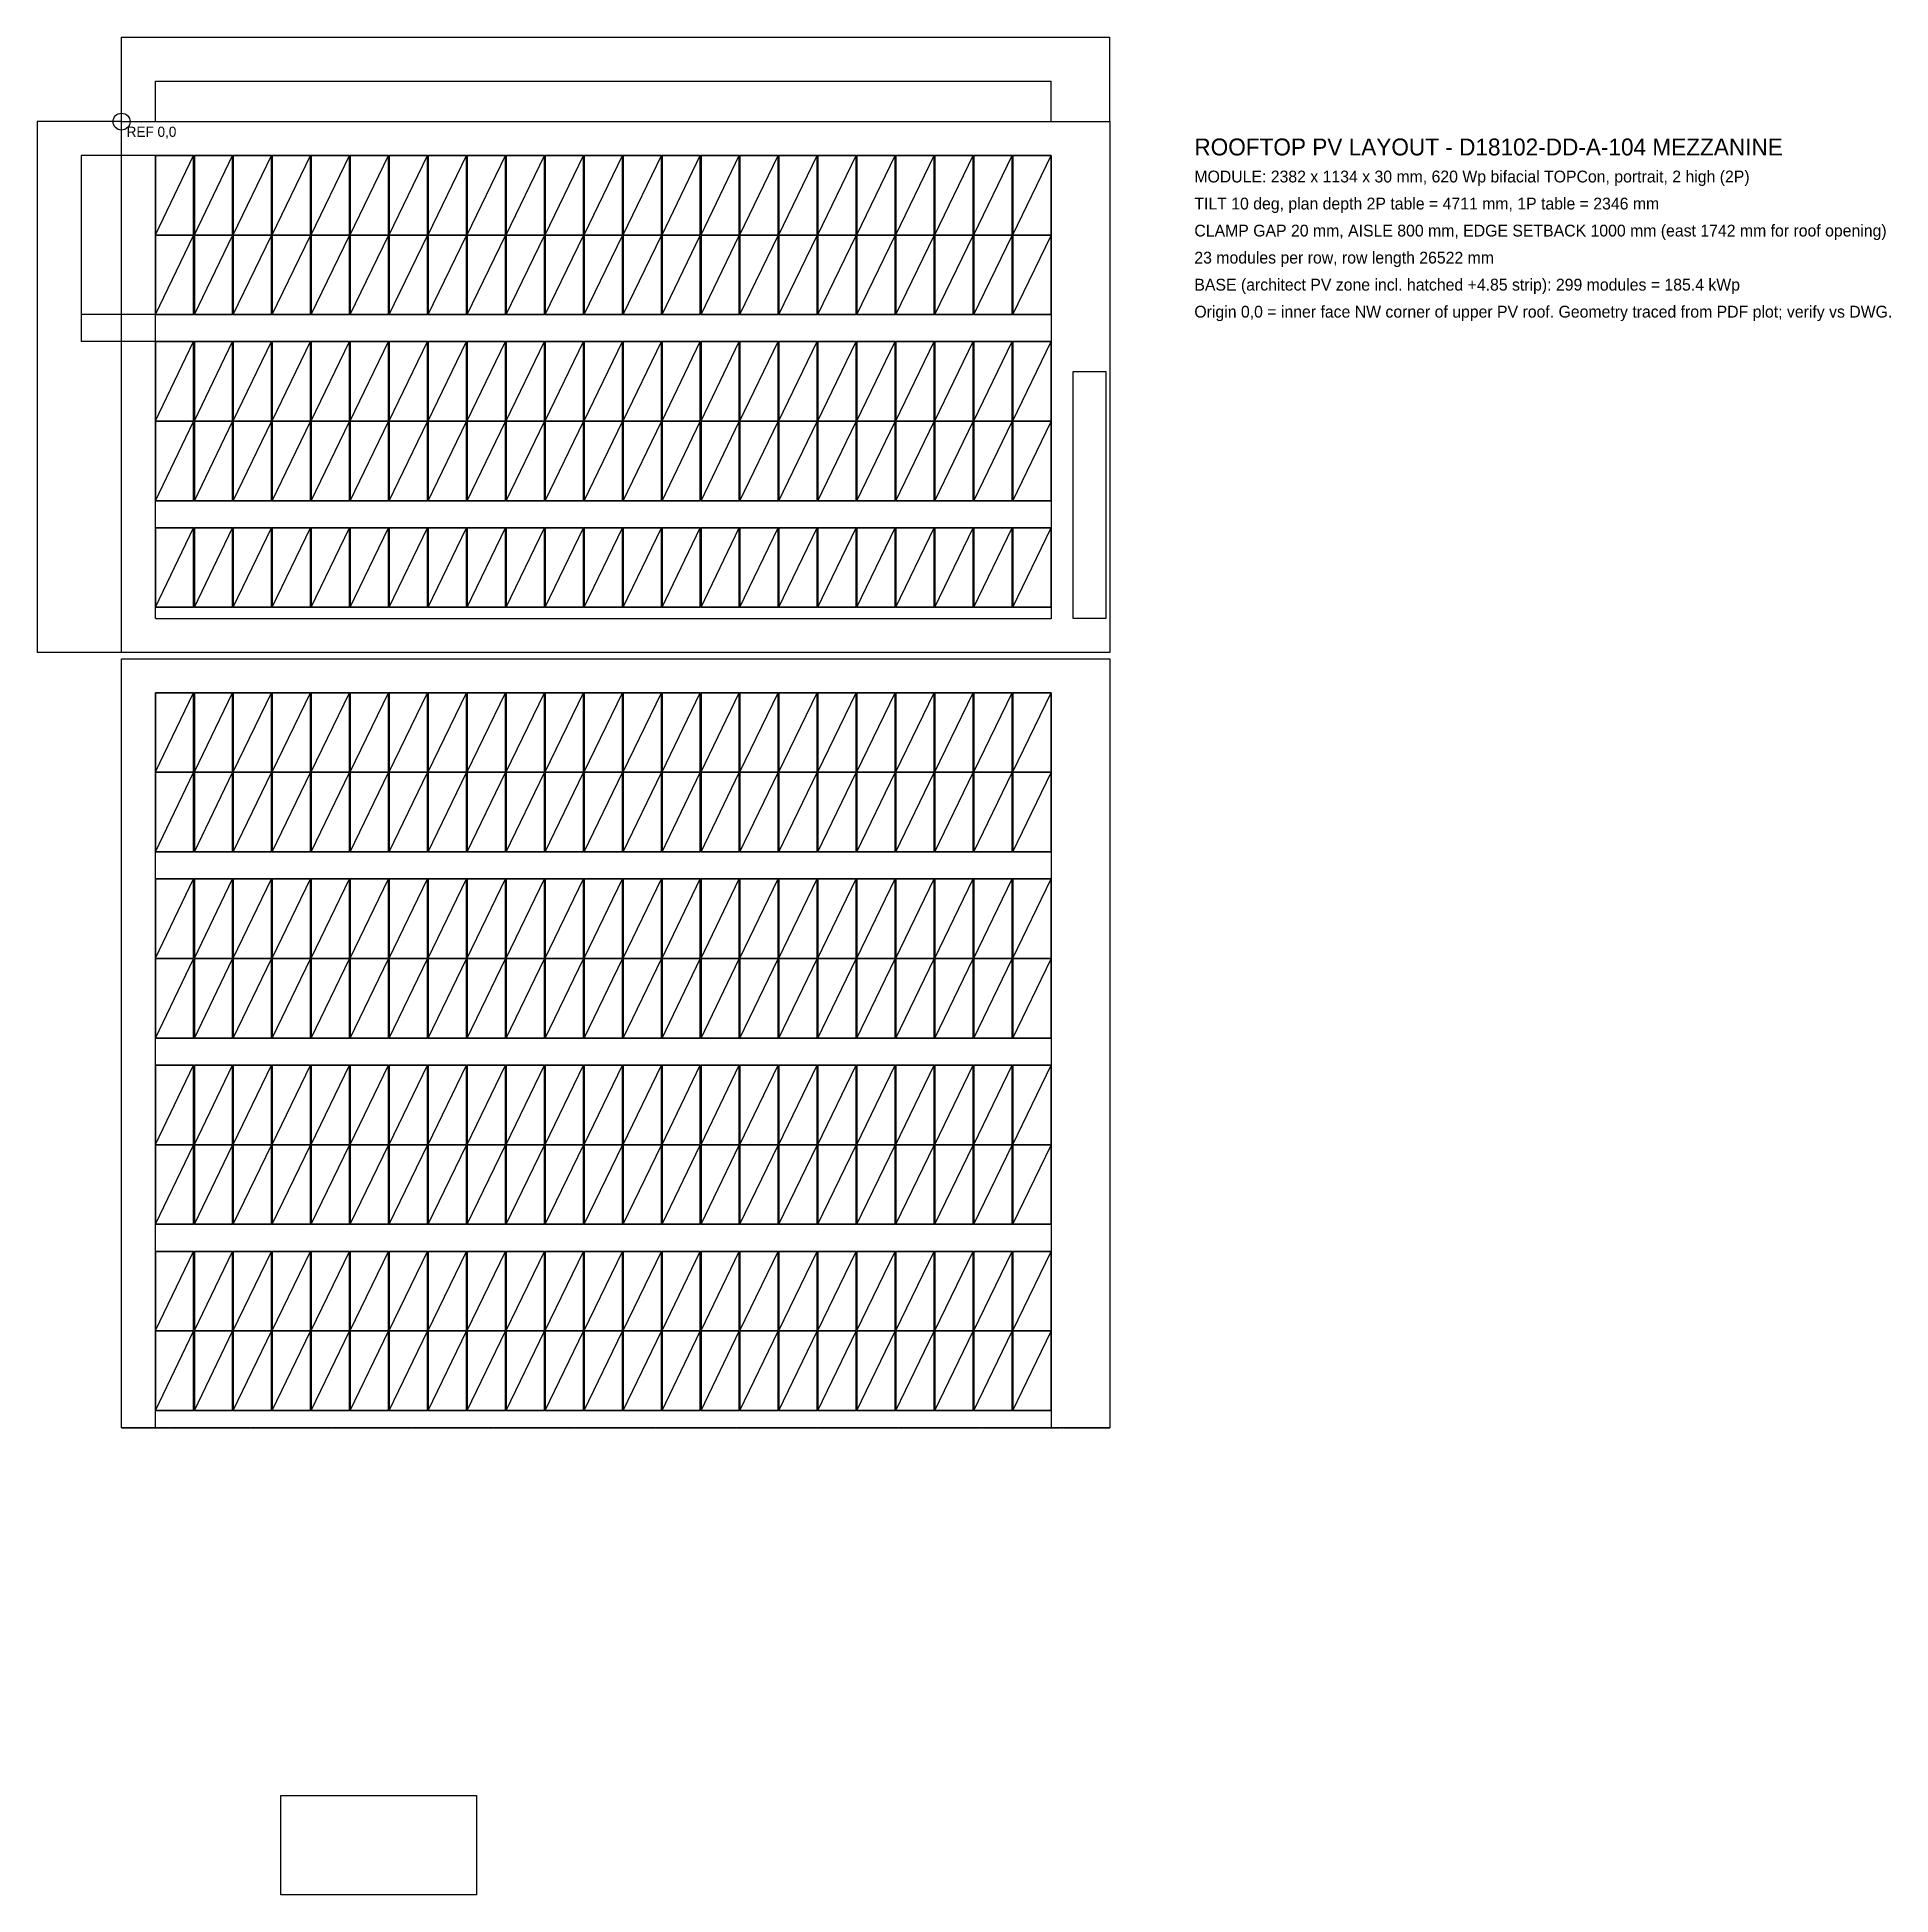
# Model space of a CAD drawing. Header units: millimetres. Extents: x -2500 to 52387, y -52483 to 2500.
import ezdxf

# ---------------------------------------------------------------- set-up
doc = ezdxf.new("R2010")
doc.units = ezdxf.units.MM
doc.linetypes.add('DASHDOT', pattern=[3.556, 2.54, -0.508, 0, -0.508])
doc.linetypes.add('DASHED', pattern=[1.524, 1.27, -0.254])
for name, color, linetype in [('PV-DIM', 2, 'Continuous'), ('PV-MODULE', 5, 'Continuous'), ('PV-OBSTRUCTION', 6, 'Continuous'), ('PV-ROOF-REF', 8, 'Continuous'), ('PV-SETBACK', 1, 'DASHED'), ('PV-TABLE', 3, 'Continuous'), ('PV-TEXT', 7, 'Continuous')]:
    doc.layers.add(name, color=color, linetype=linetype)
doc.styles.add('OpenSansCondensed-Light', font='OpenSansCondensed-Light.ttf')
doc.dimstyles.new('EZDXF', dxfattribs={"dimtxt": 0.25, "dimasz": 0.175, "dimexe": 0.375, "dimexo": 0.125, "dimgap": 0.1, "dimtad": 1, "dimlfac": 100, "dimzin": 12, "dimdsep": 46, "dimtxsty": 'OpenSansCondensed-Light', "dimblk": 'ARCHTICK', "dimcen": 2.5, "dimazin": 3, "dimtfac": 0.5, "dimtmove": 2, "dimatfit": 3})

# ---------------------------------------------------------------- blocks, each defined once
blk = doc.blocks.new('PV_MOD_620W')
blk.add_line((0, 0), (1134, 2346))
blk.add_lwpolyline([(0, 0), (1134, 0), (1134, 2346), (0, 2346)], close=True)
blk = doc.blocks.new('_ARCHTICK')
at = {"color": 0, "linetype": 'BYBLOCK', "const_width": 0.15}
blk.add_lwpolyline([(-0.5, -0.5), (0.5, 0.5)], dxfattribs=at)

msp = doc.modelspace()

# ---------------------------------------------------------------- linework, layer by layer
at = {"layer": 'PV-OBSTRUCTION'}
for points in [[(28179, -7393.5), (29140, -7393.5), (29140, -14709.5), (28179, -14709.5)], [(4712, -49538), (10509, -49538), (10509, -52483), (4712, -52483)]]:
    msp.add_lwpolyline(points, close=True, dxfattribs=at)
at = {"layer": 'PV-ROOF-REF', "linetype": 'DASHDOT'}
msp.add_line((0, -38657), (29264, -38657), dxfattribs=at)
at = {"layer": 'PV-ROOF-REF'}
for points in [[(0, 0), (29264, 0), (29264, -15717), (0, -15717)], [(0, -15903), (29264, -15903), (29264, -38657), (0, -38657)]]:
    msp.add_lwpolyline(points, close=True, dxfattribs=at)
at = {"layer": 'PV-SETBACK'}
for points in [[(1000, -1000), (27522, -1000), (27522, -14717), (1000, -14717)], [(1000, -16903), (27522, -16903), (27522, -38657), (1000, -38657)]]:
    msp.add_lwpolyline(points, close=True, dxfattribs=at)
at = {"layer": 'PV-TABLE'}
for points in [[(1000, -1000), (27522, -1000), (27522, -5711.32029), (1000, -5711.32029)], [(1000, -6511.32029), (27522, -6511.32029), (27522, -11222.64058), (1000, -11222.64058)], [(1000, -12022.64058), (27522, -12022.64058), (27522, -14368.45265), (1000, -14368.45265)], [(1000, -16903), (27522, -16903), (27522, -21614.32029), (1000, -21614.32029)], [(1000, -22414.32029), (27522, -22414.32029), (27522, -27125.64058), (1000, -27125.64058)], [(1000, -27925.64058), (27522, -27925.64058), (27522, -32636.96087), (1000, -32636.96087)], [(1000, -33436.96087), (27522, -33436.96087), (27522, -38148.28116), (1000, -38148.28116)]]:
    msp.add_lwpolyline(points, close=True, dxfattribs=at)
at = {"layer": 'PV-TEXT'}
msp.add_circle((0, 0), 250, dxfattribs=at)

# ---------------------------------------------------------------- block references
at = {"layer": 'PV-MODULE'}
for p in [(1000, -3345.81207), (2154, -3345.81207), (3308, -3345.81207), (4462, -3345.81207), (5616, -3345.81207), (6770, -3345.81207), (7924, -3345.81207), (9078, -3345.81207), (10232, -3345.81207), (11386, -3345.81207), (12540, -3345.81207), (13694, -3345.81207), (14848, -3345.81207), (16002, -3345.81207), (17156, -3345.81207), (18310, -3345.81207), (19464, -3345.81207), (20618, -3345.81207), (21772, -3345.81207), (22926, -3345.81207), (24080, -3345.81207), (25234, -3345.81207), (26388, -3345.81207), (1000, -5711.32029), (2154, -5711.32029), (3308, -5711.32029), (4462, -5711.32029), (5616, -5711.32029), (6770, -5711.32029), (7924, -5711.32029), (9078, -5711.32029), (10232, -5711.32029), (11386, -5711.32029), (12540, -5711.32029), (13694, -5711.32029), (14848, -5711.32029), (16002, -5711.32029), (17156, -5711.32029), (18310, -5711.32029), (19464, -5711.32029), (20618, -5711.32029), (21772, -5711.32029), (22926, -5711.32029), (24080, -5711.32029), (25234, -5711.32029), (26388, -5711.32029), (1000, -8857.13236), (2154, -8857.13236), (3308, -8857.13236), (4462, -8857.13236), (5616, -8857.13236), (6770, -8857.13236), (7924, -8857.13236), (9078, -8857.13236), (10232, -8857.13236), (11386, -8857.13236), (12540, -8857.13236), (13694, -8857.13236), (14848, -8857.13236), (16002, -8857.13236), (17156, -8857.13236), (18310, -8857.13236), (19464, -8857.13236), (20618, -8857.13236), (21772, -8857.13236), (22926, -8857.13236), (24080, -8857.13236), (25234, -8857.13236), (26388, -8857.13236), (1000, -11222.64058), (2154, -11222.64058), (3308, -11222.64058), (4462, -11222.64058), (5616, -11222.64058), (6770, -11222.64058), (7924, -11222.64058), (9078, -11222.64058), (10232, -11222.64058), (11386, -11222.64058), (12540, -11222.64058), (13694, -11222.64058), (14848, -11222.64058), (16002, -11222.64058), (17156, -11222.64058), (18310, -11222.64058), (19464, -11222.64058), (20618, -11222.64058), (21772, -11222.64058), (22926, -11222.64058), (24080, -11222.64058), (25234, -11222.64058), (26388, -11222.64058), (1000, -14368.45265), (2154, -14368.45265), (3308, -14368.45265), (4462, -14368.45265), (5616, -14368.45265), (6770, -14368.45265), (7924, -14368.45265), (9078, -14368.45265), (10232, -14368.45265), (11386, -14368.45265), (12540, -14368.45265), (13694, -14368.45265), (14848, -14368.45265), (16002, -14368.45265), (17156, -14368.45265), (18310, -14368.45265), (19464, -14368.45265), (20618, -14368.45265), (21772, -14368.45265), (22926, -14368.45265), (24080, -14368.45265), (25234, -14368.45265), (26388, -14368.45265), (1000, -19248.81207), (2154, -19248.81207), (3308, -19248.81207), (4462, -19248.81207), (5616, -19248.81207), (6770, -19248.81207), (7924, -19248.81207), (9078, -19248.81207), (10232, -19248.81207), (11386, -19248.81207), (12540, -19248.81207), (13694, -19248.81207), (14848, -19248.81207), (16002, -19248.81207), (17156, -19248.81207), (18310, -19248.81207), (19464, -19248.81207), (20618, -19248.81207), (21772, -19248.81207), (22926, -19248.81207), (24080, -19248.81207), (25234, -19248.81207), (26388, -19248.81207), (1000, -21614.32029), (2154, -21614.32029), (3308, -21614.32029), (4462, -21614.32029), (5616, -21614.32029), (6770, -21614.32029), (7924, -21614.32029), (9078, -21614.32029), (10232, -21614.32029), (11386, -21614.32029), (12540, -21614.32029), (13694, -21614.32029), (14848, -21614.32029), (16002, -21614.32029), (17156, -21614.32029), (18310, -21614.32029), (19464, -21614.32029), (20618, -21614.32029), (21772, -21614.32029), (22926, -21614.32029), (24080, -21614.32029), (25234, -21614.32029), (26388, -21614.32029), (1000, -24760.13236), (2154, -24760.13236), (3308, -24760.13236), (4462, -24760.13236), (5616, -24760.13236), (6770, -24760.13236), (7924, -24760.13236), (9078, -24760.13236), (10232, -24760.13236), (11386, -24760.13236), (12540, -24760.13236), (13694, -24760.13236), (14848, -24760.13236), (16002, -24760.13236), (17156, -24760.13236), (18310, -24760.13236), (19464, -24760.13236), (20618, -24760.13236), (21772, -24760.13236), (22926, -24760.13236), (24080, -24760.13236), (25234, -24760.13236), (26388, -24760.13236), (1000, -27125.64058), (2154, -27125.64058), (3308, -27125.64058), (4462, -27125.64058), (5616, -27125.64058), (6770, -27125.64058), (7924, -27125.64058), (9078, -27125.64058), (10232, -27125.64058), (11386, -27125.64058), (12540, -27125.64058), (13694, -27125.64058), (14848, -27125.64058), (16002, -27125.64058), (17156, -27125.64058), (18310, -27125.64058), (19464, -27125.64058), (20618, -27125.64058), (21772, -27125.64058), (22926, -27125.64058), (24080, -27125.64058), (25234, -27125.64058), (26388, -27125.64058), (1000, -30271.45265), (2154, -30271.45265), (3308, -30271.45265), (4462, -30271.45265), (5616, -30271.45265), (6770, -30271.45265), (7924, -30271.45265), (9078, -30271.45265), (10232, -30271.45265), (11386, -30271.45265), (12540, -30271.45265), (13694, -30271.45265), (14848, -30271.45265), (16002, -30271.45265), (17156, -30271.45265), (18310, -30271.45265), (19464, -30271.45265), (20618, -30271.45265), (21772, -30271.45265), (22926, -30271.45265), (24080, -30271.45265), (25234, -30271.45265), (26388, -30271.45265), (1000, -32636.96087), (2154, -32636.96087), (3308, -32636.96087), (4462, -32636.96087), (5616, -32636.96087), (6770, -32636.96087), (7924, -32636.96087), (9078, -32636.96087), (10232, -32636.96087), (11386, -32636.96087), (12540, -32636.96087), (13694, -32636.96087), (14848, -32636.96087), (16002, -32636.96087), (17156, -32636.96087), (18310, -32636.96087), (19464, -32636.96087), (20618, -32636.96087), (21772, -32636.96087), (22926, -32636.96087), (24080, -32636.96087), (25234, -32636.96087), (26388, -32636.96087), (1000, -35782.77294), (2154, -35782.77294), (3308, -35782.77294), (4462, -35782.77294), (5616, -35782.77294), (6770, -35782.77294), (7924, -35782.77294), (9078, -35782.77294), (10232, -35782.77294), (11386, -35782.77294), (12540, -35782.77294), (13694, -35782.77294), (14848, -35782.77294), (16002, -35782.77294), (17156, -35782.77294), (18310, -35782.77294), (19464, -35782.77294), (20618, -35782.77294), (21772, -35782.77294), (22926, -35782.77294), (24080, -35782.77294), (25234, -35782.77294), (26388, -35782.77294), (1000, -38148.28116), (2154, -38148.28116), (3308, -38148.28116), (4462, -38148.28116), (5616, -38148.28116), (6770, -38148.28116), (7924, -38148.28116), (9078, -38148.28116), (10232, -38148.28116), (11386, -38148.28116), (12540, -38148.28116), (13694, -38148.28116), (14848, -38148.28116), (16002, -38148.28116), (17156, -38148.28116), (18310, -38148.28116), (19464, -38148.28116), (20618, -38148.28116), (21772, -38148.28116), (22926, -38148.28116), (24080, -38148.28116), (25234, -38148.28116), (26388, -38148.28116)]:
    msp.add_blockref('PV_MOD_620W', p, dxfattribs=at)

# ---------------------------------------------------------------- texts
at = {"layer": 'PV-TEXT'}
for s, height, p in [('REF 0,0', 300, (150, -450)), ('ROOFTOP PV LAYOUT - D18102-DD-A-104 MEZZANINE', 500, (31764, -1000)), ('MODULE: 2382 x 1134 x 30 mm, 620 Wp bifacial TOPCon, portrait, 2 high (2P)', 350, (31764, -1800)), ('TILT 10 deg, plan depth 2P table = 4711 mm, 1P table = 2346 mm', 350, (31764, -2600)), ('CLAMP GAP 20 mm, AISLE 800 mm, EDGE SETBACK 1000 mm (east 1742 mm for roof opening)', 350, (31764, -3400)), ('23 modules per row, row length 26522 mm', 350, (31764, -4200)), ('BASE (architect PV zone incl. hatched +4.85 strip): 299 modules = 185.4 kWp', 350, (31764, -5000)), ('Origin 0,0 = inner face NW corner of upper PV roof. Geometry traced from PDF plot; verify vs DWG.', 350, (31764, -5800))]:
    msp.add_text(s, height=height, dxfattribs=at).set_placement(p)

# ---------------------------------------------------------------- dimensions: what is measured, and where the dimension line sits
at = {"layer": 'PV-DIM'}
for base, p1, p2 in [((0, 2500), (0, 0), (29264, 0)), ((1000, 1200), (1000, 0), (27522, 0))]:
    msp.add_linear_dim(base=base, p1=p1, p2=p2, dimstyle='EZDXF', dxfattribs=at).render()
for base, p1, p2 in [((-2500, 0), (0, 0), (0, -15717)), ((-1200, -1000), (1000, -1000), (1000, -5711.32029)), ((-1200, -5711.32029), (1000, -5711.32029), (1000, -6511.32029))]:
    msp.add_linear_dim(base=base, p1=p1, p2=p2, angle=90, dimstyle='EZDXF', dxfattribs=at).render()

doc.saveas('drawing.dxf')
